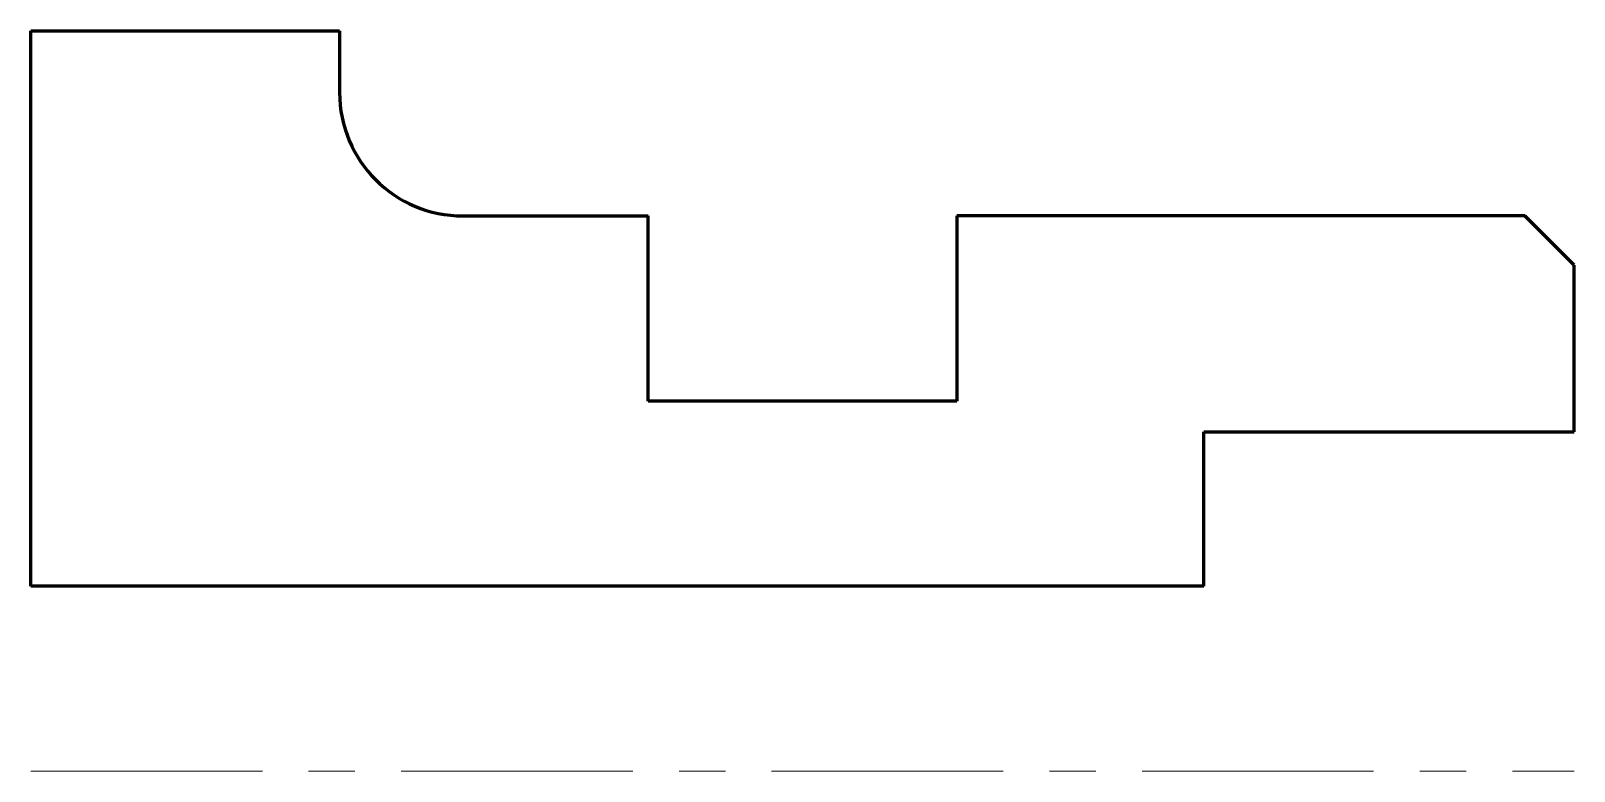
# Model space of a CAD drawing. Header units: millimetres. Extents: x 102.1 to 152.1, y 185.8 to 209.8.
import ezdxf

# ---------------------------------------------------------------- set-up
doc = ezdxf.new("R2010")
doc.units = ezdxf.units.MM
doc.linetypes.add('K5LT_AXLED', pattern=[12, 7.5, -1.5, 1.5, -1.5])
doc.linetypes.add('K5LT_BASIC', pattern=[0])

msp = doc.modelspace()

# ---------------------------------------------------------------- linework, layer by layer
at = {"color": 150, "linetype": 'K5LT_BASIC', "lineweight": 60, "true_color": 0x0080ff}
for p, q in [((102.119, 191.792), (102.119, 209.792)), ((102.119, 209.792), (112.119, 209.792)), ((112.119, 209.792), (112.119, 207.792)), ((116.119, 203.792), (122.119, 203.792)), ((122.119, 197.792), (122.119, 203.792)), ((150.519, 203.792), (132.119, 203.792)), ((132.119, 203.792), (132.119, 197.792)), ((152.119, 202.192), (150.519, 203.792)), ((152.119, 196.792), (152.119, 202.192)), ((132.119, 197.792), (122.119, 197.792)), ((140.119, 191.792), (140.119, 196.792)), ((140.119, 196.792), (152.119, 196.792))]:
    msp.add_line(p, q, dxfattribs=at)
at = {"color": 30, "linetype": 'K5LT_AXLED', "lineweight": 18, "true_color": 0xff8000}
msp.add_line((102.119, 185.792), (152.119, 185.792), dxfattribs=at)
at = {"color": 150, "linetype": 'K5LT_BASIC', "lineweight": 60, "true_color": 0x0080ff}
msp.add_lwpolyline([(140.119, 191.792), (102.119, 191.792)], dxfattribs=at)
msp.add_arc((116.119, 207.792), 4, 180, 270, dxfattribs=at)

doc.saveas('drawing.dxf')
